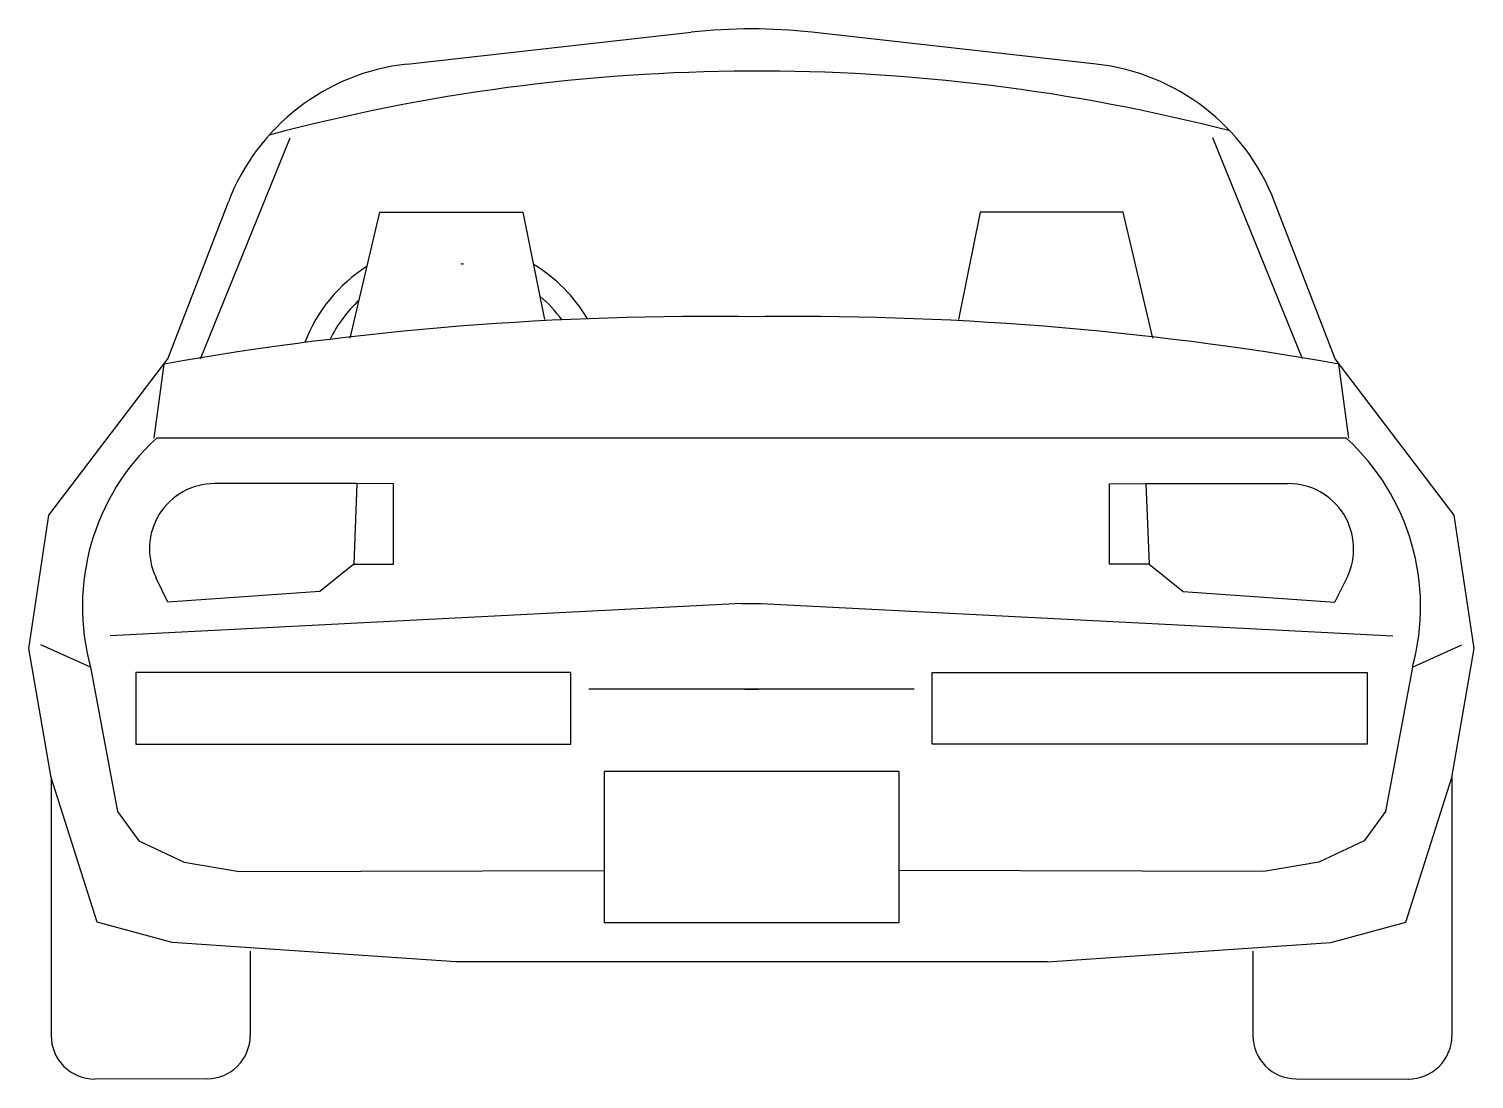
# Model space of a CAD drawing. Extents: x -0.07 to 1.62, y 0 to 1.23.
import ezdxf

# ---------------------------------------------------------------- set-up
doc = ezdxf.new("R2010")
doc.units = 0
doc.header["$LTSCALE"] = 1.2
doc.header["$MEASUREMENT"] = 0
doc.layers.add('CARRO', color=3, linetype='CONTINUOUS')

msp = doc.modelspace()

# ---------------------------------------------------------------- linework, layer by layer
at = {"layer": 'CARRO'}
for p, q in [((0.377, 1.187), (0.7093, 1.2242)), ((1.1829, 1.187), (0.8505, 1.2242)), ((0.1355, 0.8422), (0.2404, 1.1009)), ((1.4244, 0.8422), (1.3194, 1.1009)), ((0.0974, 0.8422), (0.1682, 1.026)), ((1.4625, 0.8422), (1.3916, 1.026)), ((0.3108, 0.8665), (0.3454, 1.0138)), ((0.3454, 1.0138), (0.5127, 1.0138)), ((0.5127, 1.0138), (0.5379, 0.8885)), ((1.0472, 1.0138), (1.0219, 0.8885)), ((1.2144, 1.0138), (1.0472, 1.0138)), ((1.2491, 0.8665), (1.2144, 1.0138)), ((-0.0418, 0.6596), (0.0974, 0.8422)), ((0.0816, 0.7497), (0.093, 0.8363)), ((1.6017, 0.6596), (1.4625, 0.8422)), ((1.4783, 0.7497), (1.4669, 0.8363)), ((1.4758, 0.7494), (0.0841, 0.7494)), ((0.3186, 0.6964), (0.1521, 0.6964)), ((0.3186, 0.6964), (0.315, 0.6022)), ((0.3614, 0.6962), (0.3186, 0.6964)), ((0.3614, 0.6022), (0.3614, 0.6962)), ((1.1985, 0.6962), (1.2412, 0.6964)), ((1.1985, 0.6022), (1.1985, 0.6962)), ((1.2412, 0.6964), (1.4078, 0.6964)), ((1.2412, 0.6964), (1.2449, 0.6022)), ((-0.065, 0.5038), (-0.0418, 0.6596)), ((1.6249, 0.5038), (1.6017, 0.6596)), ((0.315, 0.6022), (0.2751, 0.5704)), ((0.315, 0.6022), (0.3614, 0.6022)), ((1.2449, 0.6022), (1.1985, 0.6022)), ((1.2449, 0.6022), (1.2848, 0.5704)), ((0.0976, 0.5579), (0.0836, 0.5867)), ((1.4622, 0.5579), (1.4763, 0.5867)), ((0.2751, 0.5704), (0.0976, 0.5579)), ((1.2848, 0.5704), (1.4622, 0.5579)), ((0.7687, 0.5562), (0.0301, 0.5183)), ((0.7687, 0.5562), (0.7912, 0.5562)), ((0.7912, 0.5562), (1.5298, 0.5183)), ((0.007, 0.482), (-0.0509, 0.5081)), ((1.5529, 0.482), (1.6107, 0.5081)), ((-0.039, 0.3527), (-0.065, 0.5038)), ((1.5989, 0.3527), (1.6249, 0.5038)), ((0.007, 0.482), (0.0386, 0.313)), ((0.0766, 0.4755), (0.0602, 0.4755)), ((0.0602, 0.4755), (0.0602, 0.3917)), ((0.5687, 0.4755), (0.0766, 0.4755)), ((0.5687, 0.3917), (0.5687, 0.4755)), ((0.9911, 0.4755), (1.4833, 0.4755)), ((0.9911, 0.3917), (0.9911, 0.4755)), ((1.4833, 0.4755), (1.4997, 0.4755)), ((1.4997, 0.4755), (1.4997, 0.3917)), ((1.5529, 0.482), (1.5212, 0.313)), ((0.97, 0.4561), (0.5899, 0.4561)), ((0.7723, 0.4561), (0.7876, 0.4561)), ((0.0602, 0.3917), (0.5687, 0.3917)), ((1.4997, 0.3917), (0.9911, 0.3917)), ((0.6077, 0.3598), (0.6077, 0.1829)), ((0.9522, 0.3598), (0.6077, 0.3598)), ((0.9522, 0.3598), (0.9522, 0.1829)), ((0.0148, 0.1837), (-0.039, 0.3527)), ((-0.039, 0.3527), (-0.039, 0.051)), ((1.5451, 0.1837), (1.5989, 0.3527)), ((1.5989, 0.3527), (1.5989, 0.051)), ((0.0386, 0.313), (0.0637, 0.2787)), ((1.5212, 0.313), (1.4962, 0.2787)), ((0.0637, 0.2787), (0.1164, 0.2537)), ((1.4962, 0.2787), (1.4435, 0.2537)), ((0.1164, 0.2537), (0.1809, 0.2427)), ((1.4435, 0.2537), (1.3789, 0.2427)), ((0.1809, 0.2427), (0.6077, 0.244)), ((1.3789, 0.2427), (0.9522, 0.244)), ((0.1024, 0.1597), (0.0148, 0.1837)), ((0.9522, 0.1829), (0.6077, 0.1829)), ((1.4574, 0.1597), (1.5451, 0.1837)), ((0.4341, 0.1373), (0.1024, 0.1597)), ((1.1258, 0.1373), (1.4574, 0.1597)), ((0.1938, 0.1499), (0.1938, 0.0513)), ((1.1258, 0.1373), (0.4341, 0.1373)), ((1.3661, 0.1499), (1.3661, 0.0513)), ((0.1431, 0.0005), (0.0119, 0.0002)), ((1.4167, 0.0005), (1.548, 0.0002))]:
    msp.add_line(p, q, dxfattribs=at)
for centre, radius, start, end in [((0.7799, 0.5931), 0.635, 83.6161, 96.3839), ((0.4052, 0.9346), 0.254, 96.3839, 158.9087), ((1.1546, 0.9346), 0.254, 21.0913, 83.6161), ((0.7871, -1.0363), 2.2151, 75.5603, 104.9454), ((0.4295, 0.795), 0.1844, 122.4491, 158.8894), ((0.4295, 0.795), 0.1587, 85.1087, 86.0003), ((0.4295, 0.795), 0.1844, 30.7149, 58.8305), ((0.4295, 0.795), 0.1587, 35.8439, 49.5745), ((0.4295, 0.795), 0.1587, 133.0296, 153.7604), ((0.7283, -2.7614), 3.6533, 89.0927, 100.0145), ((0.8316, -2.7614), 3.6533, 79.9855, 90.9073), ((0.2648, 0.5524), 0.2673, 132.5443, 195.2659), ((1.295, 0.5524), 0.2673, 344.7341, 47.4557), ((0.1521, 0.6202), 0.0762, 90, 206.0179), ((1.4078, 0.6202), 0.0762, 333.9821, 90), ((0.0118, 0.051), 0.0508, 180, 270.1507), ((0.143, 0.0513), 0.0508, 270.1507, 0), ((1.4169, 0.0513), 0.0508, 180, 269.8493), ((1.5481, 0.051), 0.0508, 269.8493, 0)]:
    msp.add_arc(centre, radius, start, end, dxfattribs=at)

doc.saveas('drawing.dxf')
